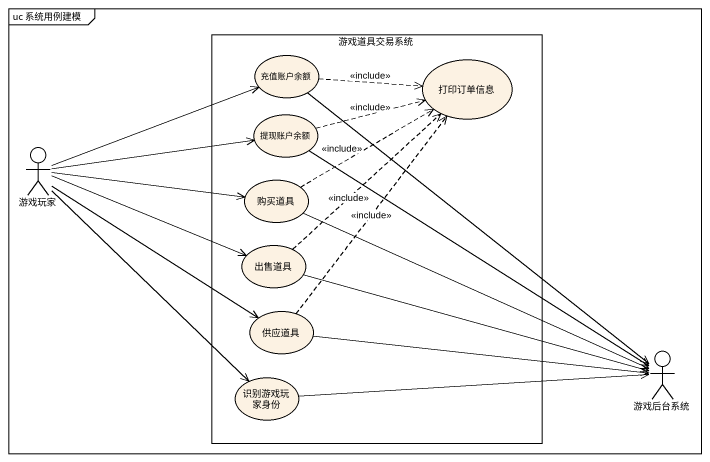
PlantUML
@startuml
mainframe uc 系统用例建模
rectangle 游戏道具交易系统 {
  usecase 充值账户余额
  usecase 打印订单信息
  usecase 提现账户余额
  usecase 购买道具
  usecase 出售道具
  usecase 供应道具
  usecase 识别游戏玩家身份
}
actor 游戏玩家
actor 游戏后台系统
充值账户余额 .right.> 打印订单信息 : <<include>>
充值账户余额 --> 游戏后台系统
提现账户余额 .right.> 打印订单信息 : <<include>>
提现账户余额 --> 游戏后台系统
游戏玩家 -right-> 充值账户余额
游戏玩家 -right-> 提现账户余额
游戏玩家 -right-> 购买道具
游戏玩家 -right-> 出售道具
游戏玩家 --> 供应道具
游戏玩家 --> 识别游戏玩家身份
购买道具 .right.> 打印订单信息 : <<include>>
出售道具 .up.> 打印订单信息 : <<include>>
供应道具 .up.> 打印订单信息 : <<include>>
识别游戏玩家身份 -right-> 游戏后台系统
游戏后台系统 <-left- 购买道具
游戏后台系统 <-left- 出售道具
游戏后台系统 <-left- 供应道具
@enduml
